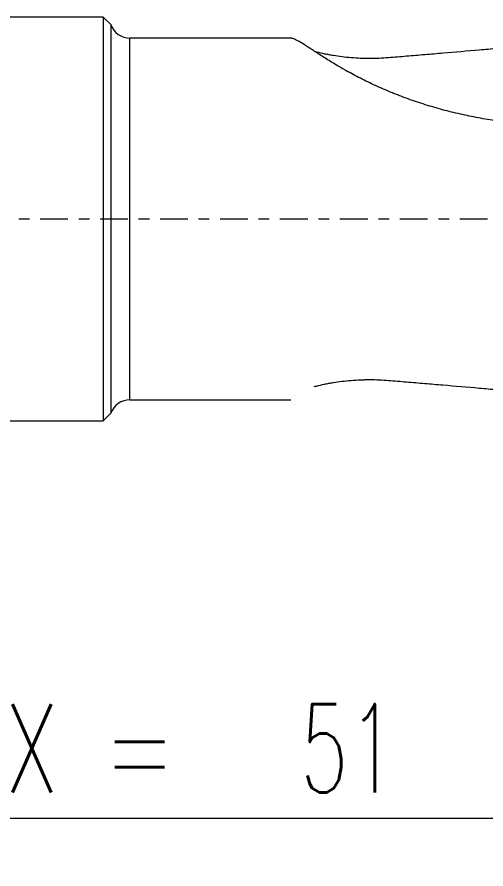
# Model space of a CAD drawing. Header units: millimetres. Extents: x -22 to 111, y -34 to 45.
# Drawn here: x 70.08 to 88.66, y -25.75 to 8 of the extents above; entities that cross this region are included whole.
import ezdxf

# ---------------------------------------------------------------- set-up
doc = ezdxf.new("R2010")
doc.units = ezdxf.units.MM
doc.linetypes.add('CENTER', pattern=[47.5, 22, -8.5, 8.5, -8.5])
for name, color, linetype in [('1', 4, 'Continuous'), ('SK2', 7, 'Continuous'), ('SK4', 2, 'CENTER')]:
    doc.layers.add(name, color=color, linetype=linetype)
doc.styles.add('iso_b_vert', font='simplex.shx')
doc.dimstyles.get("Standard").update_dxf_attribs({"dimtxt": 0.18, "dimasz": 0.18, "dimexe": 0.18, "dimexo": 0.0625, "dimgap": 0.09, "dimtad": 1, "dimzin": 0, "dimdsep": 52, "dimtxsty": 'Standard', "dimcen": 0.09, "dimadec": 0, "dimazin": 0, "dimtfac": 1, "dimtdec": 4, "dimtofl": 0, "dimtmove": 0, "dimatfit": 3, "dimfxl": 1, "dimtolj": 1, "dimtzin": 0, "dimarcsym": 0})

# ---------------------------------------------------------------- blocks, each defined once
blk = doc.blocks.new('_U2')
at = {"layer": 'SK2', "lineweight": 13}
for p, q in [((49, -9.58475), (49, -25.75)), ((100, -9.5875), (100, -25.75)), ((100, -23.75), (49, -23.75))]:
    blk.add_line(p, q, dxfattribs=at)
at = {"layer": 'SK2', "lineweight": 18}
for points in [[(49, -23.75), (52.499998, -23.289216), (52.500002, -24.210784)], [(100, -23.75), (96.500002, -24.210784), (96.499998, -23.289216)]]:
    blk.add_solid(points, dxfattribs=at)
at = {"layer": 'SK2', "lineweight": 18, "char_height": 3.5, "attachment_point": 7, "line_spacing_factor": 1.084337, "style": 'iso_b_vert'}
for s, insert in [('\\W0.7298;OHX =', (64.761934, -22.717366)), ('\\W0.6351;51', (81.303, -22.717366))]:
    blk.add_mtext(s, dxfattribs=dict(at, insert=insert))

msp = doc.modelspace()

# ---------------------------------------------------------------- linework, layer by layer
at = {"layer": '1', "lineweight": 18}
for p, q in [((73.5, 7.997), (49, 7.997)), ((73.5, 7.997), (73.5, -7.997)), ((73.8, 7.697), (73.5, 7.997)), ((73.8, 7.697), (73.8, -7.697)), ((80.925, 7.165), (74.554, 7.165)), ((74.554, -7.165), (80.925, -7.165)), ((73.5, -7.997), (73.8, -7.697)), ((49, -7.997), (73.5, -7.997))]:
    msp.add_line(p, q, dxfattribs=at)
at = {"layer": '1', "lineweight": 13}
msp.add_line((74.554, -7.165), (74.554, 7.165), dxfattribs=at)
at = {"layer": '1', "lineweight": 18}
for centre, start, end in [((74.554, 7.965), 199.5535, 270), ((74.554, -7.965), 90, 160.4465)]:
    msp.add_arc(centre, 0.8, start, end, dxfattribs=at)
for points, knots in [([(89.818, 3.783), (89.572, 3.812), (89.328, 3.845), (88.842, 3.918), (88.6, 3.959), (88.121, 4.048), (87.883, 4.097), (87.411, 4.204), (87.177, 4.262), (86.713, 4.387), (86.483, 4.454), (86.028, 4.597), (85.802, 4.673), (85.468, 4.793), (85.357, 4.835), (85.192, 4.898), (85.137, 4.92), (85.027, 4.963), (84.972, 4.985), (84.701, 5.096), (84.49, 5.188), (84.079, 5.376), (83.879, 5.473), (83.494, 5.669), (83.307, 5.769), (83.083, 5.894), (83.038, 5.92), (82.951, 5.969), (82.822, 6.044), (82.698, 6.117), (82.459, 6.262), (82.309, 6.355), (82.031, 6.533), (81.902, 6.618), (81.753, 6.715), (81.723, 6.734), (81.666, 6.772), (81.638, 6.79), (81.557, 6.843), (81.505, 6.876), (81.36, 6.967), (81.276, 7.018), (81.127, 7.099), (81.063, 7.129), (80.995, 7.151), (80.982, 7.155), (80.957, 7.16), (80.937, 7.164), (80.918, 7.165), (80.91, 7.165)], [0, 0, 0, 0, 0.059913, 0.059913, 0.119825, 0.119825, 0.179738, 0.179738, 0.23965, 0.23965, 0.299563, 0.299563, 0.359475, 0.359475, 0.389431, 0.389431, 0.40441, 0.40441, 0.419388, 0.419388, 0.4793, 0.4793, 0.539213, 0.539213, 0.599125, 0.599125, 0.614103, 0.614103, 0.629081, 0.659038, 0.659038, 0.71895, 0.71895, 0.778863, 0.778863, 0.793841, 0.793841, 0.808819, 0.808819, 0.838775, 0.838775, 0.898688, 0.898688, 0.9586, 0.9586, 0.973578, 0.973578, 0.988557, 1, 1, 1, 1]), ([(81.856, 6.643), (81.885, 6.635), (81.915, 6.627), (82.048, 6.594), (82.155, 6.569), (82.321, 6.534), (82.377, 6.523), (82.463, 6.507), (82.492, 6.502), (82.55, 6.492), (82.579, 6.487), (82.724, 6.463), (82.841, 6.446), (83.079, 6.417), (83.2, 6.405), (83.443, 6.385), (83.566, 6.377), (83.722, 6.371), (83.753, 6.37), (83.815, 6.368), (83.909, 6.366), (84.001, 6.365), (84.187, 6.365), (84.309, 6.368), (84.553, 6.378), (84.674, 6.386), (85.036, 6.415), (85.277, 6.435), (85.758, 6.475), (85.999, 6.495), (86.48, 6.535), (86.72, 6.556), (87.439, 6.617), (87.917, 6.658), (88.632, 6.72), (88.869, 6.741), (89.344, 6.781), (89.581, 6.801), (89.818, 6.821)], [0, 0, 0, 0, 0.013055, 0.013055, 0.057916, 0.057916, 0.080346, 0.080346, 0.091562, 0.091562, 0.102777, 0.102777, 0.147638, 0.147638, 0.192499, 0.192499, 0.23736, 0.23736, 0.248576, 0.248576, 0.259791, 0.282222, 0.282222, 0.327083, 0.327083, 0.371944, 0.371944, 0.461666, 0.461666, 0.551388, 0.551388, 0.641111, 0.641111, 0.820555, 0.820555, 0.910278, 0.910278, 1, 1, 1, 1]), ([(81.855, -6.643), (81.885, -6.635), (81.914, -6.627), (82.048, -6.594), (82.155, -6.569), (82.321, -6.534), (82.377, -6.523), (82.463, -6.507), (82.492, -6.502), (82.55, -6.492), (82.579, -6.487), (82.724, -6.463), (82.841, -6.446), (83.079, -6.417), (83.2, -6.405), (83.443, -6.385), (83.566, -6.377), (83.722, -6.371), (83.753, -6.37), (83.815, -6.368), (83.909, -6.366), (84.001, -6.365), (84.187, -6.365), (84.309, -6.368), (84.553, -6.378), (84.674, -6.386), (85.036, -6.415), (85.277, -6.435), (85.758, -6.475), (85.999, -6.495), (86.48, -6.535), (86.72, -6.556), (87.439, -6.617), (87.917, -6.658), (88.632, -6.72), (88.869, -6.741), (89.344, -6.781), (89.581, -6.801), (89.818, -6.821)], [0, 0, 0, 0, 0.013151, 0.013151, 0.058008, 0.058008, 0.080436, 0.080436, 0.09165, 0.09165, 0.102864, 0.102864, 0.147721, 0.147721, 0.192578, 0.192578, 0.237435, 0.237435, 0.248649, 0.248649, 0.259863, 0.282292, 0.282292, 0.327148, 0.327148, 0.372005, 0.372005, 0.461719, 0.461719, 0.551432, 0.551432, 0.641146, 0.641146, 0.820573, 0.820573, 0.910286, 0.910286, 1, 1, 1, 1])]:
    msp.add_open_spline(points, degree=3, knots=knots, dxfattribs=at)
at = {"layer": 'SK4', "lineweight": 18, "ltscale": 0.05}
msp.add_line((-5, 0), (105, 0), dxfattribs=at)

# ---------------------------------------------------------------- dimensions: what is measured, and where the dimension line sits
at = {"layer": 'SK2', "lineweight": 18}
dim = msp.add_linear_dim(base=(49, -23.75), p1=(100, -8), p2=(49, -7.997), dimstyle='Standard', override={"dimtxt": 3.5, "dimasz": 3.5, "dimexe": 2, "dimexo": 1.5875, "dimgap": 1.75, "dimtad": 1, "dimtih": 1, "dimtoh": 0, "dimdec": 2, "dimlfac": 1, "dimzin": 8, "dimdsep": 46, "dimlunit": 2, "dimpost": '<>', "dimtxsty": 'iso_b_vert', "dimsah": 1, "dimse1": 0, "dimse2": 0, "dimsd1": 0, "dimsd2": 0, "dimclrd": 2, "dimclre": 2, "dimclrt": 2, "dimtol": 0, "dimtm": -0.1, "dimtfac": 1, "dimtdec": 2, "dimtofl": 1, "dimtmove": 0, "dimtzin": 8, "dimlwd": 13, "dimlwe": 13}, dxfattribs=at)
dim.commit()
dim.dimension.update_dxf_attribs({"geometry": '_U2', "text_midpoint": (74.5, -23.75)})

doc.saveas('drawing.dxf')
